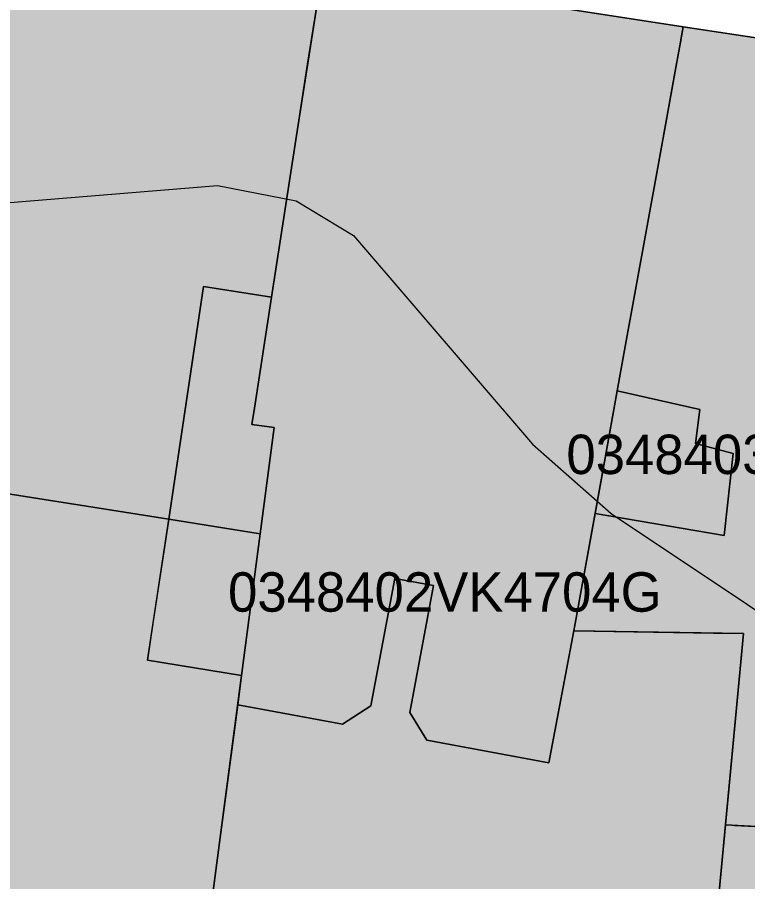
# Model space of a CAD drawing. Header units: metres. Extents: x -6 to 1255, y -2 to 532.
# Drawn here: x 559.42 to 577.96, y 204.47 to 226.39 of the extents above; entities that cross this region are included whole.
import ezdxf

# ---------------------------------------------------------------- set-up
doc = ezdxf.new("R2010")
doc.units = ezdxf.units.M
doc.header["$MEASUREMENT"] = 0
for name, color, linetype, lineweight, true_color in [('TPX_BUILDINGS', 7, 'CONTINUOUS', 0, 0x000000), ('TPX_BUILDINGS_HATCH', 7, 'CONTINUOUS', 0, 0xf0f0f0), ('TPX_BUILDINGS_SHADOWS_HATCH', 7, 'CONTINUOUS', 0, 0x000000), ('TPX_BUILDINGS_SHADOWS_OUTLINES', 7, 'CONTINUOUS', 0, 0x000000), ('TPX_CADASTRES', 7, 'CONTINUOUS', 0, 0x646464), ('TPX_CADASTRES_TEXT', 7, 'CONTINUOUS', 0, 0x000000), ('TPX_RELIEF_CONTOUR_LINES', 7, 'CONTINUOUS', 0, 0x969696)]:
    doc.layers.add(name, color=color, linetype=linetype, lineweight=lineweight, true_color=true_color)

msp = doc.modelspace()

# ---------------------------------------------------------------- hatches: boundary and pattern name
at = {"layer": 'TPX_BUILDINGS_HATCH'}
h = msp.add_hatch(color=256, dxfattribs=at)
h.paths.add_polyline_path([(542.211, 226.339), (540.751, 217.209), (544.011, 216.698), (563.261, 213.658), (564.14, 219.565), (565.871, 219.288), (566.581, 223.878), (566.787, 225.199), (567.001, 226.568), (567.091, 227.158), (567.107, 227.269), (567.151, 227.568), (550.541, 230.138), (543.001, 231.309), (542.211, 226.339)])
h.paths.add_polyline_path([(549.32, 218.775), (549.76, 221.825), (553.04, 221.355), (557.47, 220.715), (557.03, 217.665), (552.59, 218.305), (549.32, 218.775)], flags=16)
for points in [[(565.111, 209.698), (565.012, 208.948), (567.671, 208.458), (568.391, 208.928), (569.001, 212.158), (569.981, 211.978), (569.381, 208.758), (569.811, 208.058), (572.911, 207.478), (573.541, 210.828), (574.081, 213.808), (574.321, 215.118), (574.641, 216.918), (574.831, 217.948), (575.681, 222.628), (575.892, 223.798), (576.131, 225.118), (576.251, 225.758), (576.271, 225.868), (576.321, 226.148), (567.151, 227.568), (567.107, 227.269), (567.091, 227.158), (567.001, 226.568), (566.787, 225.199), (566.581, 223.878), (565.871, 219.288), (565.441, 216.478), (565.371, 216.058), (565.941, 215.988), (565.581, 213.288), (565.111, 209.698)], [(574.081, 213.808), (573.541, 210.828), (577.091, 210.771), (577.851, 210.758), (577.391, 205.908), (578.97, 205.826), (580.54, 205.743), (581.031, 205.718), (582.861, 205.628), (585.83, 205.478), (586.321, 209.748), (581.491, 210.058), (581.542, 210.758), (581.701, 212.918), (581.841, 214.828), (582.021, 217.148), (582.281, 220.598), (582.361, 221.598), (582.631, 225.188), (578.561, 225.808), (576.321, 226.148), (576.271, 225.868), (576.251, 225.758), (576.131, 225.118), (575.892, 223.798), (575.681, 222.628), (574.831, 217.948), (574.641, 216.918), (576.741, 216.438), (576.631, 215.578), (577.591, 215.328), (577.361, 213.248), (574.081, 213.808)], [(575.54, 180.458), (575.1, 176.188), (576.53, 176.058), (576.48, 175.565), (576.76, 175.535), (577.44, 175.115), (578.58, 175.025), (579.09, 175.295), (579.42, 175.275), (579.45, 175.783), (579.5, 175.778), (580.94, 175.647), (581.15, 175.075), (583.14, 174.905), (583.42, 175.419), (583.75, 175.389), (584.19, 175.349), (584.43, 174.775), (586.33, 174.625), (586.68, 175.119), (587.37, 175.055), (587.6, 174.495), (589.56, 174.315), (589.91, 174.82), (590.57, 174.758), (590.83, 174.175), (592.79, 174.025), (593.16, 174.517), (593.27, 174.507), (593.75, 174.462), (594.1, 173.825), (595.95, 173.695), (596.32, 174.222), (597.7, 174.096), (597.66, 173.585), (597.98, 173.555), (598.55, 173.105), (599.71, 173.015), (600.28, 173.285), (600.6, 173.255), (600.65, 173.82), (600.78, 173.808), (602.65, 173.638), (602.827, 175.665), (603.27, 175.635), (603.28, 175.925), (603.73, 176.455), (603.87, 177.615), (603.51, 178.245), (603.53, 178.525), (603.079, 178.565), (603.19, 179.838), (603.212, 180.085), (603.86, 180.695), (604.08, 182.965), (603.516, 183.605), (603.58, 184.345), (604.11, 184.865), (604.36, 187.285), (603.875, 187.755), (603.934, 188.434), (604.56, 189.035), (604.8, 191.305), (604.235, 191.915), (604.298, 192.645), (604.87, 193.215), (605.07, 195.565), (604.596, 196.085), (604.675, 197.005), (605.21, 197.535), (605.36, 199.785), (604.95, 200.185), (605.041, 201.235), (605.52, 201.665), (605.68, 203.905), (605.308, 204.315), (605.404, 205.414), (605.75, 205.415), (605.75, 205.765), (606.13, 206.235), (606.22, 207.455), (605.93, 208.085), (605.95, 208.375), (605.664, 208.404), (605.77, 209.618), (600.49, 210.167), (596.74, 210.558), (596.49, 210.584), (593.94, 210.846), (593.78, 208.765), (590.73, 209.035), (590.92, 211.156), (586.531, 211.608), (586.321, 209.748), (585.83, 205.478), (582.861, 205.628), (581.031, 205.718), (577.391, 205.908), (577.171, 203.588), (576.961, 201.325), (576.71, 198.628), (577.38, 198.548), (576.583, 190.714), (576.55, 190.388), (576.211, 187.045), (576.17, 186.648), (575.54, 180.458)]]:
    msp.add_hatch(color=256, dxfattribs=at).paths.add_polyline_path(points)
h = msp.add_hatch(color=256, dxfattribs=at)
h.paths.add_polyline_path([(540.011, 212.599), (538.571, 203.538), (542.801, 202.878), (546.341, 202.328), (555.111, 200.958), (561.191, 200.008), (561.741, 203.348), (564.221, 202.938), (564.551, 205.458), (565.012, 208.948), (565.111, 209.698), (562.721, 210.088), (563.261, 213.658), (544.011, 216.698), (540.751, 217.209), (540.011, 212.599)])
h.paths.add_polyline_path([(547.961, 206.428), (548.161, 207.488), (549.301, 207.268), (550.641, 208.068), (550.841, 209.098), (549.761, 210.348), (548.621, 210.438), (548.791, 211.428), (557.691, 210.028), (556.871, 205.028), (547.961, 206.428)], flags=16)
at = {"layer": 'TPX_BUILDINGS_SHADOWS_HATCH'}
for points in [[(562.862, 211.019), (562.721, 210.088), (565.111, 209.698), (565.581, 213.288), (565.941, 215.988), (565.371, 216.058), (565.441, 216.478), (565.871, 219.288), (564.14, 219.565), (563.261, 213.658), (562.862, 211.019)], [(574.321, 215.118), (574.081, 213.808), (577.361, 213.248), (577.591, 215.328), (576.631, 215.578), (576.741, 216.438), (574.641, 216.918), (574.321, 215.118)], [(554.14, 190.558), (553.91, 188.098), (561.51, 187.028), (561.55, 187.438), (562.04, 192.818), (564.44, 192.548), (564.723, 195.501), (565.101, 199.398), (566.221, 199.328), (569.093, 199.134), (568.976, 197.857), (573.437, 197.449), (573.565, 198.842), (576.71, 198.628), (577.171, 203.588), (577.851, 210.758), (573.541, 210.828), (572.911, 207.478), (569.811, 208.058), (569.381, 208.758), (569.981, 211.978), (569.001, 212.158), (568.391, 208.928), (567.671, 208.458), (565.012, 208.948), (564.551, 205.458), (564.221, 202.938), (561.741, 203.348), (561.191, 200.008), (555.111, 200.958), (554.14, 190.558)], [(578.97, 205.826), (577.621, 205.896), (579.52, 205.797), (578.97, 205.826)]]:
    msp.add_hatch(color=256, dxfattribs=at).paths.add_polyline_path(points)

# ---------------------------------------------------------------- linework, layer by layer
at = {"layer": 'TPX_BUILDINGS', "elevation": 0.042}
for points in [[(542.211, 226.339), (540.751, 217.209), (544.011, 216.698), (563.261, 213.658), (564.14, 219.565), (565.871, 219.288), (566.581, 223.878), (566.787, 225.199), (567.001, 226.568), (567.091, 227.158), (567.107, 227.269), (567.151, 227.568), (550.541, 230.138), (543.001, 231.309)], [(540.011, 212.599), (538.571, 203.538), (542.801, 202.878), (546.341, 202.328), (555.111, 200.958), (561.191, 200.008), (561.741, 203.348), (564.221, 202.938), (564.551, 205.458), (565.012, 208.948), (565.111, 209.698), (562.721, 210.088), (563.261, 213.658), (544.011, 216.698), (540.751, 217.209)]]:
    msp.add_lwpolyline(points, close=True, dxfattribs=at)
for points in [[(567.001, 226.568), (566.787, 225.199), (566.581, 223.878), (565.871, 219.288), (565.441, 216.478), (565.371, 216.058), (565.941, 215.988), (565.581, 213.288), (565.111, 209.698), (565.012, 208.948), (567.671, 208.458), (568.391, 208.928), (569.001, 212.158), (569.981, 211.978), (569.381, 208.758), (569.811, 208.058), (572.911, 207.478), (573.541, 210.828), (574.081, 213.808), (574.321, 215.118), (574.641, 216.918), (574.831, 217.948), (575.681, 222.628), (575.892, 223.798), (576.131, 225.118), (576.251, 225.758), (576.271, 225.868), (576.321, 226.148), (567.151, 227.568)], [(578.561, 225.808), (576.321, 226.148), (576.271, 225.868), (576.251, 225.758), (576.131, 225.118), (575.892, 223.798), (575.681, 222.628), (574.831, 217.948), (574.641, 216.918), (576.741, 216.438), (576.631, 215.578), (577.591, 215.328), (577.361, 213.248), (574.081, 213.808), (573.541, 210.828), (577.091, 210.771), (577.851, 210.758), (577.391, 205.908), (578.97, 205.826)], [(581.031, 205.718), (577.391, 205.908), (577.171, 203.588), (576.961, 201.325), (576.71, 198.628), (577.38, 198.548), (576.583, 190.714), (576.55, 190.388), (576.211, 187.045), (576.17, 186.648), (575.54, 180.458)]]:
    msp.add_lwpolyline(points, dxfattribs=at)
at = {"layer": 'TPX_BUILDINGS_SHADOWS_OUTLINES', "elevation": 0.039}
for points in [[(533.204, 178.902), (533.618, 184.316), (529.388, 184.776), (536.743, 192.131), (537.814, 198.799), (538.571, 203.538), (540.011, 212.599), (540.751, 217.209), (542.211, 226.339), (543.001, 231.309), (550.541, 230.138), (565.228, 227.866), (576.321, 226.148), (578.561, 225.808)], [(577.171, 203.588), (577.851, 210.758), (573.541, 210.828), (572.911, 207.478), (569.811, 208.058), (569.381, 208.758), (569.981, 211.978), (569.001, 212.158), (568.391, 208.928), (567.671, 208.458), (565.012, 208.948), (564.551, 205.458), (564.221, 202.938)]]:
    msp.add_lwpolyline(points, dxfattribs=at)
for points in [[(562.862, 211.019), (562.721, 210.088), (565.111, 209.698), (565.581, 213.288), (565.941, 215.988), (565.371, 216.058), (565.441, 216.478), (565.871, 219.288), (564.14, 219.565), (563.261, 213.658)], [(574.321, 215.118), (574.081, 213.808), (577.361, 213.248), (577.591, 215.328), (576.631, 215.578), (576.741, 216.438), (574.641, 216.918)], [(578.97, 205.826), (577.621, 205.896), (579.52, 205.797)]]:
    msp.add_lwpolyline(points, close=True, dxfattribs=at)
at = {"layer": 'TPX_CADASTRES', "elevation": 0.024}
for points in [[(542.211, 226.339), (540.751, 217.209), (544.011, 216.699), (563.261, 213.659), (565.581, 213.289), (565.941, 215.989), (565.371, 216.059), (565.441, 216.479), (565.871, 219.289), (566.581, 223.879), (567.001, 226.569), (567.091, 227.159), (567.151, 227.569), (550.541, 230.139), (543.001, 231.309)], [(574.081, 213.809), (573.541, 210.829), (577.851, 210.759), (577.391, 205.909), (581.031, 205.718), (582.861, 205.628), (585.83, 205.478), (586.321, 209.748), (581.491, 210.058), (581.701, 212.919), (581.841, 214.829), (582.021, 217.149), (582.281, 220.599), (582.361, 221.599), (582.631, 225.189), (578.561, 225.809), (576.321, 226.149), (576.251, 225.759), (576.131, 225.119), (575.681, 222.629), (574.831, 217.949), (574.641, 216.919), (574.321, 215.119)], [(540.011, 212.599), (538.571, 203.539), (542.801, 202.879), (546.341, 202.329), (555.111, 200.959), (561.191, 200.009), (563.781, 199.609), (564.221, 202.939), (564.551, 205.459), (565.111, 209.699), (565.581, 213.289), (563.261, 213.659), (544.011, 216.699), (540.751, 217.209)]]:
    msp.add_lwpolyline(points, close=True, dxfattribs=at)
for points in [[(577.171, 203.589), (577.391, 205.909), (577.851, 210.759), (573.541, 210.829), (574.081, 213.809), (574.321, 215.119), (574.641, 216.919), (574.831, 217.949), (575.681, 222.629), (576.131, 225.119), (576.251, 225.759), (576.321, 226.149), (567.151, 227.569), (567.091, 227.159), (567.001, 226.569), (566.581, 223.879), (565.871, 219.289), (565.441, 216.479), (565.371, 216.059), (565.941, 215.989), (565.581, 213.289), (565.111, 209.699), (564.551, 205.459), (564.221, 202.939)], [(603.19, 179.838), (605.3, 204.228), (605.77, 209.618), (596.74, 210.558), (591.001, 211.148), (586.531, 211.608), (586.321, 209.748), (585.83, 205.478), (582.861, 205.628), (581.031, 205.718), (577.391, 205.909), (577.171, 203.589), (576.71, 198.628), (577.38, 198.548), (576.55, 190.388), (576.17, 186.648), (575.54, 180.458)]]:
    msp.add_lwpolyline(points, dxfattribs=at)
at = {"layer": 'TPX_RELIEF_CONTOUR_LINES', "elevation": 0.045}
msp.add_lwpolyline([(532.526, 210.858), (536.189, 206.861), (538.521, 205.363), (540.519, 205.434), (542.517, 206.861), (546.764, 212.857), (548.798, 214.856), (550.51, 217.354), (554.325, 220.852), (558.503, 221.629), (564.498, 222.124), (566.496, 221.737), (567.953, 220.852), (572.491, 215.561), (574.489, 213.801), (584.896, 206.861)], dxfattribs=at)

# ---------------------------------------------------------------- texts
at = {"layer": 'TPX_CADASTRES_TEXT'}
for s, p in [('0348403VK4704G', (573.354, 214.804, 0.024)), ('0348402VK4704G', (564.767, 211.314, 0.024))]:
    msp.add_text(s, height=1, dxfattribs=at).set_placement(p)

doc.saveas('drawing.dxf')
